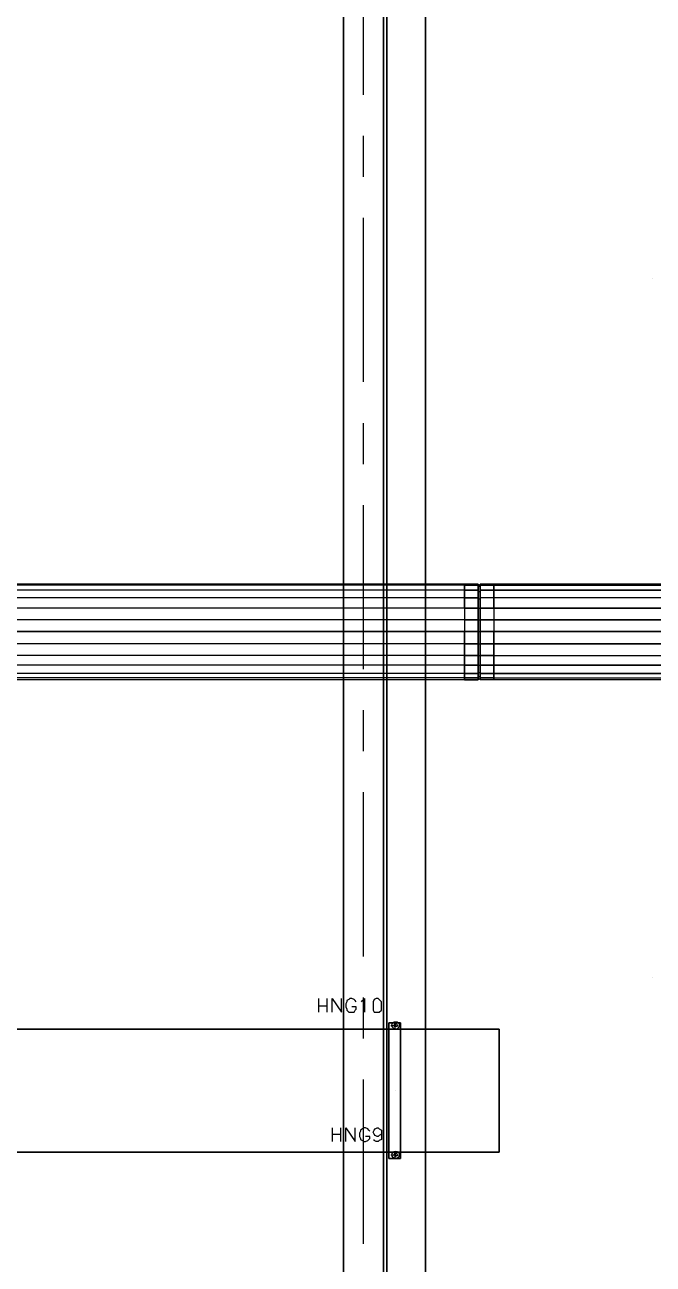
# Model space of a CAD drawing. Header units: metres. Extents: x 114 to 218, y 8 to 180.
# Drawn here: x 160.52 to 169.72, y 37.78 to 55.9 of the extents above; entities that cross this region are included whole.
import ezdxf

# ---------------------------------------------------------------- set-up
doc = ezdxf.new("R2010")
doc.units = ezdxf.units.M
doc.header["$MEASUREMENT"] = 0
for name, color, linetype in [('A_GRID', 7, 'Continuous'), ('E-Hanger', 7, 'Continuous'), ('E-LIGHT', 7, 'Continuous'), ('E-TFP-HANGER', 7, 'Continuous'), ('E-TRAY-STD', 7, 'Continuous'), ('M-SA2S-Conn', 7, 'Continuous'), ('M-SA2S-Round', 7, 'Continuous'), ('S-3D-BEAM', 7, 'Continuous')]:
    doc.layers.add(name, color=color, linetype=linetype)

msp = doc.modelspace()

# ---------------------------------------------------------------- linework, layer by layer
at = {"layer": 'A_GRID', "color": 1, "true_color": 0xff0000}
for points in [[(165.482, 54.877), (165.482, 57.276)], [(165.482, 53.677), (165.482, 54.277)], [(165.482, 50.678), (165.482, 53.077)], [(165.482, 49.478), (165.482, 50.078)], [(165.482, 46.478), (165.482, 48.878)], [(165.482, 45.279), (165.482, 45.879)], [(165.482, 42.279), (165.482, 44.679)], [(165.482, 41.079), (165.482, 41.679)], [(165.482, 38.08), (165.482, 40.48)]]:
    msp.add_lwpolyline(points, dxfattribs=at)
at = {"layer": 'E-Hanger', "color": 3, "true_color": 0x00ff00}
for points in [[(165.851, 41.31), (165.851, 39.326), (166.02, 39.326), (166.02, 41.31), (165.851, 41.31)], [(166.02, 39.326), (165.851, 39.326), (165.851, 41.31), (166.02, 41.31), (166.02, 39.326)], [(165.851, 41.31), (165.851, 41.31)], [(165.851, 41.31), (165.851, 41.31)], [(165.912, 41.264), (165.912, 41.264)], [(165.943, 41.295), (165.943, 41.295)], [(165.943, 41.249), (165.943, 41.249)], [(165.959, 41.264), (165.959, 41.264)], [(166.02, 41.31), (166.02, 41.31)], [(166.02, 41.31), (166.02, 41.31)], [(165.943, 40.326), (165.943, 40.326)], [(165.851, 39.326), (165.851, 39.326)], [(165.851, 39.326), (165.851, 39.326)], [(165.912, 39.372), (165.912, 39.372)], [(165.943, 39.403), (165.943, 39.403)], [(165.943, 39.357), (165.943, 39.357)], [(165.959, 39.372), (165.959, 39.372)], [(166.02, 39.326), (166.02, 39.326)]]:
    msp.add_lwpolyline(points, dxfattribs=at)
for centre in [(165.951, 41.272), (165.951, 41.272), (165.951, 41.272), (165.951, 41.272), (165.951, 39.38), (165.951, 39.38), (165.951, 39.38), (165.951, 39.38)]:
    msp.add_circle(centre, 0.0231, dxfattribs=at)
at = {"layer": 'E-LIGHT', "color": 5, "true_color": 0x0000ff}
for points in [[(169.712, 52.185), (169.712, 52.185)], [(169.712, 41.972), (169.712, 41.972)]]:
    msp.add_lwpolyline(points, dxfattribs=at)
at = {"layer": 'E-TFP-HANGER', "color": 3, "true_color": 0x00ff00}
for points in [[(164.82, 41.664), (164.82, 41.464)], [(164.82, 41.556), (164.943, 41.556)], [(164.943, 41.664), (164.943, 41.464)], [(165.02, 41.464), (165.02, 41.664), (165.159, 41.464), (165.159, 41.664)], [(165.374, 41.618), (165.359, 41.633), (165.343, 41.649), (165.312, 41.664), (165.282, 41.664), (165.266, 41.649), (165.236, 41.633), (165.236, 41.618), (165.22, 41.587), (165.22, 41.541), (165.236, 41.51), (165.236, 41.495), (165.266, 41.464), (165.282, 41.464), (165.312, 41.464), (165.343, 41.464), (165.359, 41.495), (165.374, 41.51), (165.374, 41.541), (165.312, 41.541)], [(165.451, 41.618), (165.466, 41.633), (165.497, 41.664), (165.497, 41.464)], [(165.666, 41.664), (165.636, 41.649), (165.62, 41.618), (165.62, 41.572), (165.62, 41.541), (165.62, 41.495), (165.636, 41.464), (165.666, 41.464), (165.697, 41.464), (165.712, 41.464), (165.743, 41.495), (165.743, 41.541), (165.743, 41.572), (165.743, 41.618), (165.712, 41.649), (165.697, 41.664), (165.666, 41.664)], [(165.943, 41.218), (165.943, 41.264), (165.882, 41.264)], [(165.943, 41.31), (165.943, 41.264), (165.989, 41.264)], [(165.943, 41.264), (165.943, 41.264)], [(165.943, 41.264), (165.943, 41.264)], [(165.989, 41.264), (165.989, 41.264)], [(165.02, 39.772), (165.02, 39.572)], [(165.143, 39.772), (165.143, 39.572)], [(165.22, 39.572), (165.22, 39.772), (165.359, 39.572), (165.359, 39.772)], [(165.574, 39.726), (165.559, 39.741), (165.543, 39.757), (165.512, 39.772), (165.482, 39.772), (165.466, 39.757), (165.436, 39.741), (165.436, 39.726), (165.42, 39.695), (165.42, 39.649), (165.436, 39.618), (165.436, 39.603), (165.466, 39.587), (165.482, 39.572), (165.512, 39.572), (165.543, 39.587), (165.559, 39.603), (165.574, 39.618), (165.574, 39.649), (165.512, 39.649)], [(165.743, 39.71), (165.743, 39.68), (165.712, 39.664), (165.697, 39.649), (165.682, 39.649), (165.651, 39.664), (165.636, 39.68), (165.62, 39.71), (165.636, 39.741), (165.651, 39.757), (165.682, 39.772), (165.697, 39.772), (165.712, 39.757), (165.743, 39.741), (165.743, 39.71), (165.743, 39.664), (165.743, 39.603), (165.712, 39.587), (165.697, 39.572), (165.666, 39.572), (165.636, 39.587), (165.636, 39.603)], [(165.02, 39.68), (165.143, 39.68)], [(165.943, 39.326), (165.943, 39.372), (165.882, 39.372)], [(165.943, 39.434), (165.943, 39.372), (165.989, 39.372)], [(165.943, 39.372), (165.943, 39.372)], [(165.943, 39.372), (165.943, 39.372)], [(165.989, 39.372), (165.989, 39.372)]]:
    msp.add_lwpolyline(points, dxfattribs=at)
for centre in [(165.951, 41.272), (165.951, 39.38)]:
    msp.add_circle(centre, 0.0538, dxfattribs=at)
at = {"layer": 'E-TRAY-STD', "color": 32, "true_color": 0xdd6e00}
for points in [[(126.489, 41.218), (167.466, 41.218), (167.466, 39.418), (126.489, 39.418), (126.489, 41.218)], [(167.466, 39.418), (167.466, 41.218), (126.489, 41.218), (126.489, 39.418), (167.466, 39.418)], [(167.466, 41.218), (167.466, 41.218)], [(167.466, 41.218), (167.466, 41.218)], [(167.466, 39.418), (167.466, 39.418)]]:
    msp.add_lwpolyline(points, dxfattribs=at)
at = {"layer": 'M-SA2S-Conn', "color": 5, "true_color": 0x0000ff}
for points in [[(166.958, 47.724), (166.958, 47.709), (167.158, 47.709)], [(166.958, 47.709), (166.958, 47.724), (167.158, 47.724)], [(166.958, 47.724), (166.958, 47.724)], [(166.958, 47.709), (166.958, 47.632), (167.158, 47.632)], [(166.958, 47.632), (166.958, 47.709), (167.158, 47.709)], [(166.958, 47.709), (166.958, 47.709)], [(166.958, 47.709), (166.958, 47.709)], [(167.158, 47.709), (167.158, 47.632), (167.158, 47.524), (167.158, 47.371), (167.158, 47.201), (167.158, 47.032), (167.158, 46.848), (167.158, 46.678), (167.158, 46.54), (167.158, 46.417), (167.158, 46.355), (167.158, 46.325), (167.158, 46.355), (167.158, 46.417), (167.158, 46.54), (167.158, 46.678), (167.158, 46.848), (167.158, 47.032), (167.158, 47.201), (167.158, 47.371), (167.158, 47.524), (167.158, 47.632), (167.158, 47.709), (167.158, 47.724), (167.158, 47.709)], [(167.158, 47.724), (167.158, 47.724)], [(167.158, 47.709), (167.158, 47.694), (167.158, 47.617)], [(167.189, 47.709), (167.158, 47.709), (167.158, 47.694), (167.189, 47.694)], [(167.158, 47.709), (167.158, 47.709)], [(167.158, 47.709), (167.158, 47.709)], [(167.158, 47.709), (167.158, 47.709)], [(167.158, 47.694), (167.189, 47.694)], [(167.158, 47.694), (167.158, 47.617), (167.189, 47.617)], [(167.158, 47.694), (167.158, 47.694)], [(167.158, 47.694), (167.158, 47.694)], [(167.389, 47.724), (167.389, 47.709), (167.189, 47.709)], [(167.389, 47.709), (167.389, 47.724), (167.189, 47.724)], [(167.189, 47.201), (167.189, 47.371), (167.189, 47.524), (167.189, 47.632), (167.189, 47.709), (167.189, 47.724), (167.189, 47.709), (167.189, 47.632), (167.189, 47.524), (167.189, 47.371), (167.189, 47.201), (167.189, 47.032), (167.189, 46.848), (167.189, 46.678), (167.189, 46.54), (167.189, 46.417), (167.189, 46.355), (167.189, 46.325), (167.189, 46.355), (167.189, 46.417), (167.189, 46.54), (167.189, 46.678), (167.189, 46.848), (167.189, 47.032), (167.189, 47.201)], [(167.189, 47.724), (167.189, 47.724)], [(167.389, 47.709), (167.389, 47.632), (167.189, 47.632)], [(167.389, 47.632), (167.389, 47.709), (167.189, 47.709)], [(167.189, 46.371), (167.189, 46.34), (167.189, 46.371), (167.189, 46.432), (167.189, 46.54), (167.189, 46.678), (167.189, 46.848), (167.189, 47.032), (167.189, 47.201), (167.189, 47.371), (167.189, 47.509), (167.189, 47.617), (167.189, 47.694), (167.189, 47.709), (167.189, 47.694), (167.189, 47.617), (167.189, 47.509), (167.189, 47.371), (167.189, 47.201), (167.189, 47.032), (167.189, 46.848), (167.189, 46.678), (167.189, 46.54), (167.189, 46.432), (167.189, 46.371)], [(167.189, 47.709), (167.189, 47.709)], [(167.189, 47.709), (167.189, 47.709)], [(167.189, 47.709), (167.189, 47.709)], [(167.189, 47.694), (167.189, 47.694)], [(167.189, 47.694), (167.189, 47.694)], [(167.389, 47.724), (167.389, 47.724)], [(167.389, 47.709), (167.389, 47.709)], [(167.389, 47.709), (167.389, 47.709)], [(166.958, 47.632), (166.958, 47.524), (167.158, 47.524)], [(166.958, 47.524), (166.958, 47.632), (167.158, 47.632)], [(166.958, 47.632), (166.958, 47.632)], [(166.958, 47.632), (166.958, 47.632)], [(166.958, 47.524), (166.958, 47.371), (167.158, 47.371)], [(167.158, 47.371), (166.958, 47.371), (166.958, 47.524), (167.158, 47.524)], [(166.958, 47.524), (166.958, 47.524)], [(166.958, 47.524), (166.958, 47.524)], [(167.158, 47.632), (167.158, 47.632)], [(167.158, 47.632), (167.158, 47.632)], [(167.158, 47.509), (167.158, 47.617), (167.189, 47.617)], [(167.158, 47.617), (167.158, 47.509), (167.189, 47.509)], [(167.158, 47.617), (167.158, 47.617)], [(167.158, 47.617), (167.158, 47.617)], [(167.158, 47.524), (167.158, 47.524)], [(167.158, 47.524), (167.158, 47.524)], [(167.158, 47.371), (167.158, 47.509), (167.189, 47.509)], [(167.158, 47.509), (167.158, 47.371), (167.189, 47.371)], [(167.158, 47.509), (167.158, 47.509)], [(167.158, 47.509), (167.158, 47.509)], [(167.389, 47.632), (167.389, 47.524), (167.189, 47.524)], [(167.389, 47.524), (167.389, 47.632), (167.189, 47.632)], [(167.189, 47.632), (167.189, 47.632)], [(167.189, 47.632), (167.189, 47.632)], [(167.189, 47.617), (167.189, 47.617)], [(167.189, 47.617), (167.189, 47.617)], [(167.389, 47.524), (167.389, 47.371), (167.189, 47.371)], [(167.189, 47.371), (167.389, 47.371), (167.389, 47.524), (167.189, 47.524)], [(167.189, 47.524), (167.189, 47.524)], [(167.189, 47.524), (167.189, 47.524)], [(167.189, 47.509), (167.189, 47.509)], [(167.189, 47.509), (167.189, 47.509)], [(167.389, 47.632), (167.389, 47.632)], [(167.389, 47.632), (167.389, 47.632)], [(167.389, 47.524), (167.389, 47.524)], [(167.389, 47.524), (167.389, 47.524)], [(166.958, 47.371), (166.958, 47.201), (166.958, 47.032)], [(166.958, 47.371), (166.958, 47.201), (167.158, 47.201)], [(166.958, 47.371), (166.958, 47.371)], [(166.958, 47.371), (166.958, 47.371)], [(167.158, 47.201), (167.158, 47.371), (167.189, 47.371)], [(167.158, 47.371), (167.158, 47.201), (167.189, 47.201)], [(167.158, 47.371), (167.158, 47.371)], [(167.158, 47.371), (167.158, 47.371)], [(167.158, 47.371), (167.158, 47.371)], [(167.158, 47.371), (167.158, 47.371)], [(167.389, 47.371), (167.389, 47.201), (167.189, 47.201)], [(167.189, 47.371), (167.189, 47.371)], [(167.189, 47.371), (167.189, 47.371)], [(167.189, 47.371), (167.189, 47.371)], [(167.189, 47.371), (167.189, 47.371)], [(167.389, 47.371), (167.389, 47.201), (167.389, 47.032)], [(167.389, 47.371), (167.389, 47.371)], [(167.389, 47.371), (167.389, 47.371)], [(166.958, 47.201), (167.158, 47.201)], [(166.958, 47.201), (166.958, 47.032), (167.158, 47.032)], [(166.958, 47.201), (166.958, 47.201)], [(166.958, 47.201), (166.958, 47.201)], [(167.158, 47.032), (167.158, 47.201), (167.189, 47.201)], [(167.158, 47.201), (167.158, 47.032), (167.189, 47.032)], [(167.158, 47.201), (167.158, 47.201)], [(167.158, 47.201), (167.158, 47.201)], [(167.158, 47.201), (167.158, 47.201)], [(167.158, 47.201), (167.158, 47.201)], [(167.389, 47.201), (167.189, 47.201)], [(167.389, 47.201), (167.389, 47.032), (167.189, 47.032)], [(167.189, 47.201), (167.189, 47.201)], [(167.189, 47.201), (167.189, 47.201)], [(167.189, 47.201), (167.189, 47.201)], [(167.189, 47.201), (167.189, 47.201)], [(167.389, 47.201), (167.389, 47.201)], [(167.389, 47.201), (167.389, 47.201)], [(166.958, 46.848), (166.958, 47.032), (167.158, 47.032)], [(166.958, 47.032), (166.958, 46.848), (167.158, 46.848)], [(166.958, 47.032), (166.958, 47.032)], [(166.958, 47.032), (166.958, 47.032)], [(167.158, 46.848), (167.158, 47.032), (167.189, 47.032)], [(167.158, 47.032), (167.158, 46.848), (167.189, 46.848)], [(167.158, 47.032), (167.158, 47.032)], [(167.158, 47.032), (167.158, 47.032)], [(167.158, 47.032), (167.158, 47.032)], [(167.158, 47.032), (167.158, 47.032)], [(167.389, 46.848), (167.389, 47.032), (167.189, 47.032)], [(167.389, 47.032), (167.389, 46.848), (167.189, 46.848)], [(167.189, 47.032), (167.189, 47.032)], [(167.189, 47.032), (167.189, 47.032)], [(167.189, 47.032), (167.189, 47.032)], [(167.189, 47.032), (167.189, 47.032)], [(167.389, 47.032), (167.389, 47.032)], [(167.389, 47.032), (167.389, 47.032)], [(166.958, 46.678), (166.958, 46.848), (167.158, 46.848)], [(166.958, 46.848), (166.958, 46.678), (167.158, 46.678)], [(166.958, 46.848), (166.958, 46.848)], [(166.958, 46.848), (166.958, 46.848)], [(167.158, 46.678), (167.158, 46.848), (167.189, 46.848)], [(167.158, 46.848), (167.158, 46.678), (167.189, 46.678)], [(167.158, 46.848), (167.158, 46.848)], [(167.158, 46.848), (167.158, 46.848)], [(167.158, 46.848), (167.158, 46.848)], [(167.158, 46.848), (167.158, 46.848)], [(167.389, 46.678), (167.389, 46.848), (167.189, 46.848)], [(167.389, 46.848), (167.389, 46.678), (167.189, 46.678)], [(167.189, 46.848), (167.189, 46.848)], [(167.189, 46.848), (167.189, 46.848)], [(167.189, 46.848), (167.189, 46.848)], [(167.189, 46.848), (167.189, 46.848)], [(167.389, 46.848), (167.389, 46.848)], [(167.389, 46.848), (167.389, 46.848)], [(166.958, 46.54), (166.958, 46.678), (167.158, 46.678)], [(166.958, 46.678), (166.958, 46.54), (167.158, 46.54)], [(166.958, 46.678), (166.958, 46.678)], [(166.958, 46.678), (166.958, 46.678)], [(167.158, 46.54), (167.158, 46.678), (167.189, 46.678)], [(167.158, 46.678), (167.158, 46.54), (167.189, 46.54)], [(167.158, 46.678), (167.158, 46.678)], [(167.158, 46.678), (167.158, 46.678)], [(167.158, 46.678), (167.158, 46.678)], [(167.158, 46.678), (167.158, 46.678)], [(167.389, 46.54), (167.389, 46.678), (167.189, 46.678)], [(167.389, 46.678), (167.389, 46.54), (167.189, 46.54)], [(167.189, 46.678), (167.189, 46.678)], [(167.189, 46.678), (167.189, 46.678)], [(167.189, 46.678), (167.189, 46.678)], [(167.189, 46.678), (167.189, 46.678)], [(167.389, 46.678), (167.389, 46.678)], [(167.389, 46.678), (167.389, 46.678)], [(166.958, 46.417), (166.958, 46.54), (167.158, 46.54)], [(166.958, 46.54), (166.958, 46.417), (167.158, 46.417)], [(166.958, 46.54), (166.958, 46.54)], [(166.958, 46.54), (166.958, 46.54)], [(166.958, 46.355), (166.958, 46.417), (167.158, 46.417)], [(166.958, 46.417), (166.958, 46.355), (167.158, 46.355)], [(166.958, 46.417), (166.958, 46.417)], [(166.958, 46.417), (166.958, 46.417)], [(167.158, 46.432), (167.158, 46.54), (167.189, 46.54)], [(167.158, 46.54), (167.158, 46.432), (167.189, 46.432)], [(167.158, 46.54), (167.158, 46.54)], [(167.158, 46.54), (167.158, 46.54)], [(167.158, 46.54), (167.158, 46.54)], [(167.158, 46.54), (167.158, 46.54)], [(167.158, 46.371), (167.158, 46.432), (167.189, 46.432)], [(167.158, 46.432), (167.158, 46.371), (167.189, 46.371)], [(167.158, 46.432), (167.158, 46.432)], [(167.158, 46.432), (167.158, 46.432)], [(167.158, 46.417), (167.158, 46.417)], [(167.158, 46.417), (167.158, 46.417)], [(167.389, 46.417), (167.389, 46.54), (167.189, 46.54)], [(167.389, 46.54), (167.389, 46.417), (167.189, 46.417)], [(167.189, 46.54), (167.189, 46.54)], [(167.189, 46.54), (167.189, 46.54)], [(167.189, 46.54), (167.189, 46.54)], [(167.189, 46.54), (167.189, 46.54)], [(167.189, 46.432), (167.189, 46.432)], [(167.189, 46.432), (167.189, 46.432)], [(167.389, 46.355), (167.389, 46.417), (167.189, 46.417)], [(167.389, 46.417), (167.389, 46.355), (167.189, 46.355)], [(167.189, 46.417), (167.189, 46.417)], [(167.189, 46.417), (167.189, 46.417)], [(167.389, 46.54), (167.389, 46.54)], [(167.389, 46.54), (167.389, 46.54)], [(167.389, 46.417), (167.389, 46.417)], [(167.389, 46.417), (167.389, 46.417)], [(166.958, 46.325), (166.958, 46.355), (167.158, 46.355)], [(166.958, 46.355), (166.958, 46.325), (167.158, 46.325)], [(166.958, 46.355), (166.958, 46.355)], [(166.958, 46.355), (166.958, 46.355)], [(166.958, 46.325), (166.958, 46.325)], [(167.158, 46.34), (167.158, 46.371), (167.189, 46.371)], [(167.158, 46.371), (167.158, 46.34), (167.189, 46.34)], [(167.158, 46.371), (167.158, 46.371)], [(167.158, 46.371), (167.158, 46.371)], [(167.158, 46.355), (167.158, 46.355)], [(167.158, 46.355), (167.158, 46.355)], [(167.158, 46.34), (167.158, 46.34)], [(167.158, 46.325), (167.158, 46.325)], [(167.189, 46.371), (167.189, 46.371)], [(167.189, 46.371), (167.189, 46.371)], [(167.389, 46.325), (167.389, 46.355), (167.189, 46.355)], [(167.389, 46.355), (167.389, 46.325), (167.189, 46.325)], [(167.189, 46.355), (167.189, 46.355)], [(167.189, 46.355), (167.189, 46.355)], [(167.189, 46.34), (167.189, 46.34)], [(167.189, 46.325), (167.189, 46.325)], [(167.389, 46.355), (167.389, 46.355)], [(167.389, 46.355), (167.389, 46.355)], [(167.389, 46.325), (167.389, 46.325)]]:
    msp.add_lwpolyline(points, dxfattribs=at)
at = {"layer": 'M-SA2S-Round', "color": 5, "true_color": 0x0000ff}
for points in [[(167.158, 47.724), (167.158, 47.709), (155.022, 47.709), (155.022, 47.724)], [(167.158, 47.709), (167.158, 47.724), (155.022, 47.724), (155.022, 47.709)], [(167.158, 47.709), (167.158, 47.632), (155.022, 47.632), (155.022, 47.709)], [(167.158, 47.632), (167.158, 47.709), (155.022, 47.709), (155.022, 47.632)], [(167.158, 47.724), (167.158, 47.724)], [(167.158, 47.709), (167.158, 47.709)], [(167.158, 47.709), (167.158, 47.709)], [(167.189, 47.709), (167.189, 47.724), (167.189, 47.709), (167.189, 47.632), (167.189, 47.524), (167.189, 47.371), (167.189, 47.201), (167.189, 47.032), (167.189, 46.848), (167.189, 46.678), (167.189, 46.54), (167.189, 46.417), (167.189, 46.355), (167.189, 46.325), (167.189, 46.355)], [(179.156, 47.724), (179.156, 47.709), (179.156, 47.724), (167.189, 47.724)], [(167.189, 47.724), (167.189, 47.724)], [(167.189, 47.709), (179.156, 47.709), (179.156, 47.632), (167.189, 47.632)], [(167.189, 47.632), (179.156, 47.632), (179.156, 47.709), (167.189, 47.709), (167.189, 47.632)], [(167.189, 47.709), (167.189, 47.709)], [(167.189, 47.709), (167.189, 47.709)], [(167.158, 47.632), (167.158, 47.524), (155.022, 47.524), (155.022, 47.632)], [(167.158, 47.524), (167.158, 47.632), (155.022, 47.632), (155.022, 47.524)], [(167.158, 47.524), (167.158, 47.371), (155.022, 47.371), (155.022, 47.524)], [(167.158, 47.371), (167.158, 47.524), (155.022, 47.524), (155.022, 47.371)], [(167.158, 47.632), (167.158, 47.632)], [(167.158, 47.632), (167.158, 47.632)], [(167.158, 47.524), (167.158, 47.524)], [(167.158, 47.524), (167.158, 47.524)], [(167.189, 47.632), (167.189, 47.524)], [(167.189, 47.632), (167.189, 47.632)], [(167.189, 47.632), (167.189, 47.632)], [(179.156, 47.524), (167.189, 47.524)], [(179.156, 47.371), (179.156, 47.524), (167.189, 47.524), (167.189, 47.371)], [(167.189, 47.524), (167.189, 47.524)], [(167.189, 47.524), (167.189, 47.524)], [(167.158, 47.371), (167.158, 47.201), (155.022, 47.201), (155.022, 47.371)], [(167.158, 47.201), (167.158, 47.371), (155.022, 47.371), (155.022, 47.201)], [(167.158, 47.371), (167.158, 47.371)], [(167.158, 47.371), (167.158, 47.371)], [(167.189, 47.371), (179.156, 47.371), (179.156, 47.201), (167.189, 47.201)], [(167.189, 47.201), (179.156, 47.201), (179.156, 47.371), (167.189, 47.371), (167.189, 47.201)], [(167.189, 47.371), (167.189, 47.371)], [(167.189, 47.371), (167.189, 47.371)], [(167.158, 47.032), (167.158, 47.201), (155.022, 47.201), (155.022, 47.032)], [(167.158, 47.201), (167.158, 47.032)], [(167.158, 47.201), (167.158, 47.201)], [(167.158, 47.201), (167.158, 47.201)], [(167.189, 47.201), (167.189, 47.032)], [(167.189, 47.201), (167.189, 47.201)], [(167.189, 47.201), (167.189, 47.201)], [(167.158, 46.848), (167.158, 47.032), (155.022, 47.032), (155.022, 46.848)], [(155.022, 47.032), (167.158, 47.032), (167.158, 46.848), (155.022, 46.848), (155.022, 47.032)], [(167.158, 47.032), (167.158, 47.032)], [(167.158, 47.032), (167.158, 47.032)], [(179.156, 46.848), (179.156, 47.032), (167.189, 47.032), (167.189, 46.848)], [(167.189, 47.032), (179.156, 47.032), (179.156, 46.848)], [(167.189, 47.032), (167.189, 47.032)], [(167.189, 47.032), (167.189, 47.032)], [(167.158, 46.678), (167.158, 46.848), (155.022, 46.848), (155.022, 46.678)], [(167.158, 46.848), (167.158, 46.678), (155.022, 46.678), (155.022, 46.848)], [(167.158, 46.848), (167.158, 46.848)], [(167.158, 46.848), (167.158, 46.848)], [(167.189, 46.678), (179.156, 46.678), (179.156, 46.848), (167.189, 46.848), (167.189, 46.678)], [(167.189, 46.848), (179.156, 46.848), (179.156, 46.678)], [(167.189, 46.848), (167.189, 46.848)], [(167.189, 46.848), (167.189, 46.848)], [(167.158, 46.54), (167.158, 46.678), (155.022, 46.678), (155.022, 46.54)], [(167.158, 46.678), (167.158, 46.54), (155.022, 46.54), (155.022, 46.678)], [(167.158, 46.678), (167.158, 46.678)], [(167.158, 46.678), (167.158, 46.678)], [(167.189, 46.678), (167.189, 46.54)], [(167.189, 46.678), (179.156, 46.678), (179.156, 46.54)], [(167.189, 46.678), (167.189, 46.678)], [(167.189, 46.678), (167.189, 46.678)], [(167.158, 46.417), (167.158, 46.54), (155.022, 46.54), (155.022, 46.417)], [(167.158, 46.54), (167.158, 46.417), (155.022, 46.417), (155.022, 46.54)], [(167.158, 46.355), (167.158, 46.417), (155.022, 46.417), (155.022, 46.355)], [(167.158, 46.417), (167.158, 46.355), (155.022, 46.355), (155.022, 46.417)], [(167.158, 46.54), (167.158, 46.54)], [(167.158, 46.54), (167.158, 46.54)], [(167.158, 46.417), (167.158, 46.417)], [(167.158, 46.417), (167.158, 46.417)], [(179.156, 46.417), (179.156, 46.54), (167.189, 46.54), (167.189, 46.417)], [(167.189, 46.54), (179.156, 46.54), (179.156, 46.417)], [(167.189, 46.54), (167.189, 46.54)], [(167.189, 46.54), (167.189, 46.54)], [(167.189, 46.355), (179.156, 46.355), (179.156, 46.417), (167.189, 46.417), (167.189, 46.355), (179.156, 46.355), (179.156, 46.325), (167.189, 46.325)], [(167.189, 46.417), (179.156, 46.417), (179.156, 46.355), (179.156, 46.325)], [(167.189, 46.417), (167.189, 46.417)], [(167.189, 46.417), (167.189, 46.417)], [(167.158, 46.325), (167.158, 46.355), (155.022, 46.355), (155.022, 46.325)], [(167.158, 46.355), (167.158, 46.325), (155.022, 46.325), (155.022, 46.355)], [(167.158, 46.355), (167.158, 46.355)], [(167.158, 46.355), (167.158, 46.355)], [(167.158, 46.325), (167.158, 46.325)], [(167.189, 46.355), (167.189, 46.355)], [(167.189, 46.355), (167.189, 46.355)], [(167.189, 46.325), (167.189, 46.325)]]:
    msp.add_lwpolyline(points, dxfattribs=at)
at = {"layer": 'S-3D-BEAM', "color": 4, "true_color": 0x00ffff}
for points in [[(165.189, 77.073), (165.189, 24.529), (165.189, 77.073)], [(166.389, 24.529), (165.189, 24.529), (165.189, 24.529), (165.189, 77.073), (166.389, 77.073), (166.389, 24.529)], [(165.189, 24.529), (166.389, 24.529), (166.389, 24.529), (166.389, 77.073), (165.189, 77.073), (165.189, 24.529)], [(165.189, 77.073), (165.189, 24.529), (165.189, 77.073)], [(165.774, 24.529), (165.189, 24.529), (165.189, 24.529), (165.189, 77.073), (165.774, 77.073), (165.774, 24.529)], [(165.774, 24.529), (165.189, 24.529), (165.774, 24.529), (165.774, 24.529), (165.774, 77.073), (165.189, 77.073), (165.189, 24.529), (166.389, 24.529), (165.82, 24.529)], [(165.774, 77.073), (165.774, 24.529), (165.774, 77.073)], [(165.82, 24.529), (166.389, 24.529), (166.389, 24.529), (166.389, 77.073), (165.82, 77.073), (165.82, 24.529)], [(165.82, 77.073), (165.82, 24.529), (165.82, 77.073)], [(166.389, 24.529), (165.82, 24.529), (165.82, 24.529), (165.82, 77.073), (166.389, 77.073), (166.389, 24.529)], [(166.389, 77.073), (166.389, 24.529), (166.389, 77.073)], [(166.389, 77.073), (166.389, 24.529), (166.389, 77.073)]]:
    msp.add_lwpolyline(points, dxfattribs=at)

doc.saveas('drawing.dxf')
